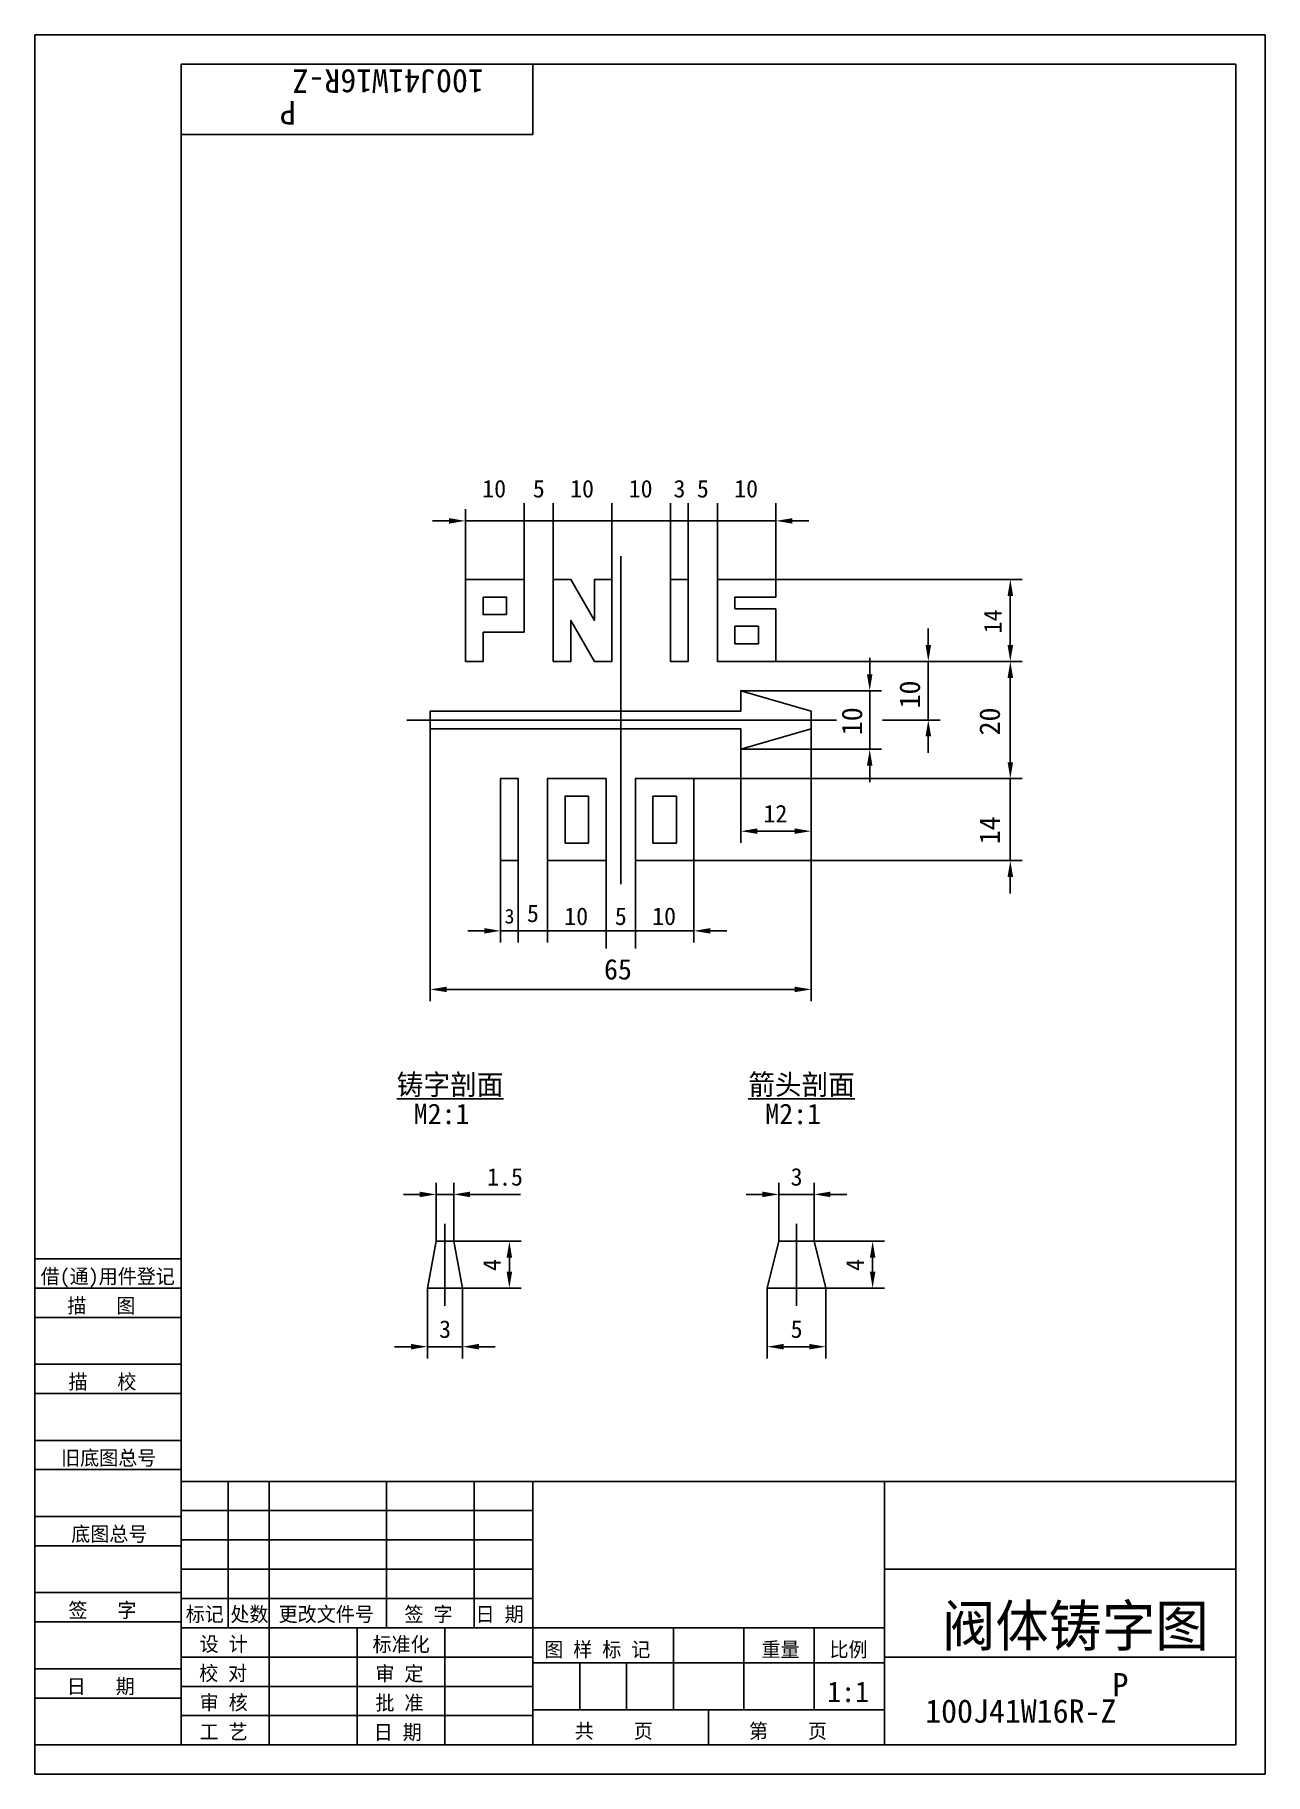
# Model space of a CAD drawing. Header units: metres. Extents: x 0 to 210, y 0 to 297.
import ezdxf

# ---------------------------------------------------------------- set-up
doc = ezdxf.new("R2010")
doc.units = ezdxf.units.M
for name, color, linetype in [('C', 6, 'Continuous'), ('D', 1, 'Continuous'), ('FL', 5, 'Continuous'), ('T', 7, 'Continuous'), ('TL', 4, 'Continuous')]:
    doc.layers.add(name, color=color, linetype=linetype)

# ---------------------------------------------------------------- blocks, each defined once
blk = doc.blocks.new('TUKUN4')
at = {"layer": 'FL'}
for p, q in [((0, 297), (0, 0)), ((210, 297), (0, 297)), ((210, 0), (210, 297)), ((0, 78), (25, 78)), ((0, 70), (25, 70)), ((0, 65), (25, 65)), ((0, 57), (25, 57)), ((0, 52), (25, 52)), ((33, 25), (33, 50)), ((40, 5), (40, 50)), ((60, 25), (60, 50)), ((75, 25), (75, 50)), ((25, 45), (85, 45)), ((0, 44), (25, 44)), ((0, 39), (25, 39)), ((25, 40), (85, 40)), ((25, 35), (85, 35)), ((0, 31), (25, 31)), ((25, 30), (85, 30)), ((0, 26), (25, 26)), ((70, 5), (70, 25)), ((0, 18), (25, 18)), ((25, 20), (85, 20)), ((25, 15), (85, 15)), ((0, 13), (25, 13)), ((25, 10), (85, 10)), ((0, 0), (210, 0))]:
    blk.add_line(p, q, dxfattribs=at)
at = {"layer": 'TL'}
for p, q in [((25, 5), (25, 292)), ((205, 292), (25, 292)), ((85, 292), (85, 280)), ((205, 5), (205, 292)), ((85, 280), (25, 280)), ((0, 88), (25, 88)), ((0, 83), (25, 83)), ((205, 50), (25, 50)), ((85, 5), (85, 50)), ((145, 5), (145, 50)), ((205, 35), (145, 35)), ((145, 25), (25, 25)), ((55, 5), (55, 25)), ((109, 11), (109, 25)), ((121, 11), (121, 25)), ((133, 11), (133, 25)), ((85, 19), (145, 19)), ((93, 11), (93, 19)), ((101, 11), (101, 19)), ((205, 20), (145, 20)), ((145, 11), (85, 11)), ((115, 5), (115, 11)), ((0, 5), (205, 5))]:
    blk.add_line(p, q, dxfattribs=at)
at = {"layer": 'T'}
for s, p in [('借(通)用件登记', (1, 83.76)), ('描   图', (5.56, 78.76)), ('描   校', (5.74, 65.76)), ('旧底图总号', (4.49, 52.76)), ('底图总号', (6.22, 39.76)), ('签   字', (5.74, 26.76)), ('标记', (25.75, 26.07)), ('处数', (33.38, 26.07)), ('更改文件号', (41.61, 26.07)), ('签 字', (63.1, 26.07)), ('日 期', (75.23, 26.07)), ('设 计', (28.14, 20.99)), ('标准化', (57.65, 20.93)), ('图 样 标 记', (86.95, 20.04)), ('重量', (124.03, 20.04)), ('比例', (135.64, 20.04)), ('校 对', (28.05, 15.99)), ('审 定', (58.13, 15.93)), ('日   期', (5.45, 13.76)), ('审 核', (28.14, 10.99)), ('批 准', (58.13, 10.93)), ('共    页', (92.18, 6.13)), ('第    页', (121.9, 6.13)), ('工 艺', (28.14, 5.99)), ('日 期', (57.84, 5.93))]:
    blk.add_text(s, height=2.5, dxfattribs=at).set_placement(p)

msp = doc.modelspace()

# ---------------------------------------------------------------- linework, layer by layer
at = {"layer": 'C'}
for points in [[(100, 208), (100, 152)], [(63.5, 180), (136.5, 180)], [(70, 94), (70, 80)], [(130, 94), (130, 80)]]:
    msp.add_lwpolyline(points, dxfattribs=at)
at = {"layer": 'D'}
for p, q in [((83.5, 204), (83.5, 217)), ((88.5, 204), (88.5, 217)), ((98.5, 204), (98.5, 217)), ((108.5, 204), (108.5, 217)), ((111.5, 204), (111.5, 217)), ((116.5, 204), (116.5, 217)), ((126.5, 204), (126.5, 217)), ((70.7, 214), (67.9, 214)), ((73.5, 204), (73.5, 216)), ((73.5, 214), (126.5, 214)), ((126.5, 204), (126.5, 216)), ((129.3, 214), (132.1, 214)), ((126.5, 204), (168.5, 204)), ((166.5, 201.2), (166.5, 192.8)), ((152.5, 192.8), (152.5, 195.6)), ((142.5, 187.8), (142.5, 190.6)), ((126.5, 190), (154.5, 190)), ((126.5, 190), (168.5, 190)), ((126.5, 190), (168.5, 190)), ((152.5, 180), (152.5, 190)), ((166.5, 187.2), (166.5, 172.8)), ((120.5, 185), (144.5, 185)), ((142.5, 185), (142.5, 175)), ((67.5, 178.5), (67.5, 132)), ((132.5, 180), (136.85, 180)), ((132.5, 178.5), (132.5, 132)), ((132.5, 178.5), (132.5, 169)), ((144.69, 180), (154.5, 180)), ((152.5, 177.2), (152.5, 174.4)), ((166.5, 172.8), (166.5, 175.6)), ((120.5, 175), (144.5, 175)), ((120.5, 175), (120.5, 169)), ((112.5, 170), (168.5, 170)), ((112.5, 170), (168.5, 170)), ((142.5, 172.2), (142.5, 169.4)), ((166.5, 170), (166.5, 156)), ((120.5, 169), (120.5, 159.02)), ((123.3, 161.02), (129.7, 161.02)), ((132.5, 161.02), (132.5, 163.02)), ((79.5, 156), (79.5, 142)), ((82.5, 156), (82.5, 142)), ((87.5, 156), (87.5, 142)), ((97.5, 156), (97.5, 141)), ((102.5, 156), (102.5, 141)), ((112.5, 156), (112.5, 142)), ((112.5, 156), (168.5, 156)), ((166.5, 153.2), (166.5, 150.4)), ((82.5, 144), (82.5, 146)), ((87.5, 144), (87.5, 146)), ((76.7, 144), (73.9, 144)), ((79.5, 144), (82.5, 144)), ((82.5, 144), (87.5, 144)), ((87.5, 144), (112.5, 144)), ((115.3, 144), (118.1, 144)), ((70.3, 134), (129.7, 134)), ((68.5, 91), (68.5, 101)), ((71.5, 91), (71.5, 101)), ((127, 91), (127, 101)), ((133, 91), (133, 101)), ((65.7, 99), (62.9, 99)), ((68.5, 99), (71.5, 99)), ((74.3, 99), (77.1, 99)), ((77.1, 99), (82.9, 99)), ((124.2, 99), (121.4, 99)), ((133, 99), (127, 99)), ((135.8, 99), (138.6, 99)), ((71.5, 91), (83, 91)), ((133, 91), (145, 91)), ((81, 88.2), (81, 85.8)), ((143, 88.2), (143, 85.8)), ((67, 83), (67, 71)), ((73, 83), (73, 71)), ((73, 83), (83, 83)), ((125, 83), (125, 71)), ((135, 83), (135, 71)), ((135, 83), (145, 83)), ((64.2, 73), (61.4, 73)), ((73, 73), (67, 73)), ((75.8, 73), (78.6, 73)), ((132.2, 73), (127.8, 73))]:
    msp.add_line(p, q, dxfattribs=at)
for points in [[(70.7, 214.47), (70.7, 213.53), (73.5, 214)], [(129.3, 214.47), (129.3, 213.53), (126.5, 214)], [(166.03, 201.2), (166.97, 201.2), (166.5, 204)], [(152.03, 192.8), (152.97, 192.8), (152.5, 190)], [(166.03, 192.8), (166.97, 192.8), (166.5, 190)], [(142.03, 187.8), (142.97, 187.8), (142.5, 185)], [(166.03, 187.2), (166.97, 187.2), (166.5, 190)], [(152.03, 177.2), (152.97, 177.2), (152.5, 180)], [(142.03, 172.2), (142.97, 172.2), (142.5, 175)], [(166.03, 172.8), (166.97, 172.8), (166.5, 170)], [(166.03, 172.8), (166.97, 172.8), (166.5, 170)], [(123.3, 161.49), (123.3, 160.56), (120.5, 161.02)], [(129.7, 161.49), (129.7, 160.56), (132.5, 161.02)], [(166.03, 153.2), (166.97, 153.2), (166.5, 156)], [(76.7, 144.47), (76.7, 143.53), (79.5, 144)], [(115.3, 144.47), (115.3, 143.53), (112.5, 144)], [(70.3, 134.47), (70.3, 133.53), (67.5, 134)], [(129.7, 134.47), (129.7, 133.53), (132.5, 134)], [(65.7, 99.47), (65.7, 98.53), (68.5, 99)], [(74.3, 99.47), (74.3, 98.53), (71.5, 99)], [(124.2, 99.47), (124.2, 98.53), (127, 99)], [(135.8, 99.47), (135.8, 98.53), (133, 99)], [(80.53, 88.2), (81.47, 88.2), (81, 91)], [(142.53, 88.2), (143.47, 88.2), (143, 91)], [(80.53, 85.8), (81.47, 85.8), (81, 83)], [(142.53, 85.8), (143.47, 85.8), (143, 83)], [(64.2, 73.47), (64.2, 72.53), (67, 73)], [(75.8, 73.47), (75.8, 72.53), (73, 73)], [(127.8, 73.47), (127.8, 72.53), (125, 73)], [(132.2, 73.47), (132.2, 72.53), (135, 73)]]:
    msp.add_solid(points, dxfattribs=at)
at = {"layer": 'TL'}
for p, q in [((119.5, 199), (126.5, 199)), ((126.5, 197), (126.5, 199)), ((83.5, 197), (83.5, 195)), ((83.5, 195), (76.5, 195)), ((119.5, 194), (119.5, 196)), ((123.5, 196), (119.5, 196)), ((123.5, 194), (123.5, 196)), ((94.5, 167), (94.5, 164.5)), ((97.5, 166), (97.5, 167)), ((109.5, 163), (109.5, 167)), ((112.5, 166), (112.5, 167)), ((90.5, 164.5), (90.5, 166)), ((90.5, 161.5), (90.5, 164.5)), ((94.5, 164.5), (94.5, 164.5)), ((94.5, 164.5), (94.5, 161.5)), ((105.5, 159), (105.5, 166)), ((87.5, 159), (87.5, 163)), ((90.5, 159), (90.5, 161.5)), ((94.5, 161.5), (94.5, 159)), ((102.5, 159), (102.5, 163))]:
    msp.add_line(p, q, dxfattribs=at)
for points in [[(76.5, 195), (76.5, 190), (73.5, 190), (73.5, 204)], [(73.5, 204), (83.5, 204), (83.5, 197)], [(116.5, 204), (116.5, 190), (126.5, 190), (126.5, 197)], [(119.5, 199), (119.5, 201), (126.5, 201), (126.5, 204), (116.5, 204)], [(119.5, 193), (123.5, 193), (123.5, 194)], [(119.5, 194), (119.5, 193)], [(87.5, 163), (87.5, 170), (97.5, 170), (97.5, 167)], [(112.5, 167), (112.5, 170), (102.5, 170), (102.5, 163)], [(94.5, 167), (90.5, 167), (90.5, 166)], [(105.5, 167), (105.5, 166)], [(109.5, 167), (105.5, 167)], [(97.5, 166), (97.5, 156)], [(102.5, 156), (112.5, 156), (112.5, 166)], [(90.5, 159), (94.5, 159), (94.5, 161.5)], [(105.5, 159), (109.5, 159), (109.5, 163)], [(97.5, 156), (87.5, 156), (87.5, 159)], [(102.5, 159), (102.5, 156)]]:
    msp.add_lwpolyline(points, dxfattribs=at)
for points in [[(88.5, 204), (88.5, 190), (91.5, 190), (91.5, 197), (95.5, 190), (98.5, 190), (98.5, 204), (95.5, 204), (95.5, 197), (91.5, 204)], [(108.5, 204), (108.5, 190), (111.5, 190), (111.5, 204)], [(76.5, 201), (80.5, 201), (80.5, 198), (76.5, 198)], [(67.5, 181.5), (120.5, 181.5), (120.5, 185), (132.5, 181.5), (132.5, 178.5), (120.5, 175), (120.5, 178.5), (67.5, 178.5)], [(79.5, 170), (79.5, 156), (82.5, 156), (82.5, 170)], [(68.5, 91), (71.5, 91), (73, 83), (67, 83)], [(127, 91), (133, 91), (135, 83), (125, 83)]]:
    msp.add_lwpolyline(points, close=True, dxfattribs=at)

# ---------------------------------------------------------------- block references
at = {"layer": 'D'}
msp.add_blockref('TUKUN4', (0, 0), dxfattribs=at)

# ---------------------------------------------------------------- texts
for s, height, rotation, p in [('100J41W16R-Z', 4, 180, (76.64, 291.08)), ('P', 4, 180, (44.56, 285.67)), ('14', 3, 90, (165, 194.79)), ('10', 3.5, 90, (151.08, 181.98)), ('10', 3.5, 90, (141.21, 177.41)), ('20', 3.5, 90, (164.72, 177.37)), ('14', 3.5, 90, (164.72, 158.78)), ('4', 3, 90, (79.5, 85.93)), ('4', 3, 90, (141.5, 85.93))]:
    msp.add_text(s, height=height, rotation=rotation, dxfattribs=at).set_placement(p)
for s, height, p in [('10', 3, (76.36, 218)), ('5', 3, (85, 218)), ('10', 3, (91.36, 218)), ('10', 3, (101.36, 218)), ('3', 3, (109, 218)), ('5', 3, (113, 218)), ('10', 3, (119.36, 218)), ('12', 3, (124.36, 162.52)), ('3', 2.5, (80.17, 145.25)), ('5', 3, (84, 145.5)), ('10', 3, (90.36, 145)), ('5', 3, (99, 145)), ('10', 3, (105.36, 145)), ('65', 3.5, (97.15, 135.69)), ('%%U铸字剖面%%U', 3.5, (61.77, 116)), ('%%U箭头剖面%%U', 3.5, (121.77, 116)), ('M2:1', 3.5, (64.67, 111)), ('M2:1', 3.5, (124.67, 111)), ('1.5', 3, (77.19, 100.5)), ('3', 3, (129, 100.5)), ('3', 3, (69, 74.5)), ('5', 3, (129, 74.5)), ('阀体铸字图', 7, (154.84, 21.84)), ('1:1', 3.5, (135.24, 12.33)), ('P', 4, (183.93, 13.27)), ('100J41W16R-Z', 4, (151.96, 8.78))]:
    msp.add_text(s, height=height, dxfattribs=at).set_placement(p)

doc.saveas('drawing.dxf')
